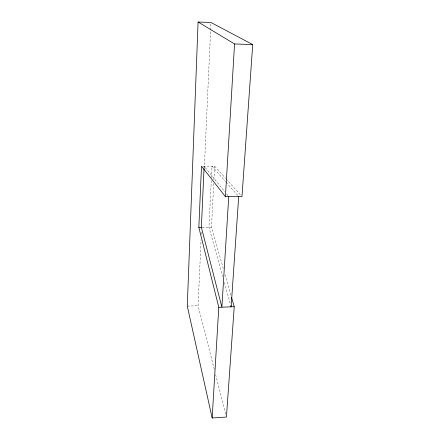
<?xml version="1.0" encoding="UTF-8"?>
<svg xmlns="http://www.w3.org/2000/svg" width="440" height="440" viewBox="0 0 440 440"><rect width="100%" height="100%" fill="white"/><g stroke="black" fill="none" stroke-linecap="round" stroke-linejoin="round"><path stroke-width="0.33" stroke-dasharray="2.2 1.65" d="M204.045 168.223L204.138 166.183L224.862 191.807M214.28 369.336L198.072 305.729L201.064 239.894M201.311 234.405L201.405 232.348M204.309 168.57L210.947 22.5M211.294 180.587L208.945 227.233L222.706 276.573M211.431 177.848L212.014 166.183L225.583 181.615M223.316 268.598L211.47 227.189L213.747 183.321M213.923 179.894L214.632 166.188L202.818 166.183M187.281 306.125L198.072 305.729M202.158 227.337L211.47 227.189M214.632 166.188L225.577 178.316M226.034 178.822L241.544 196.004M226.034 182.132L238.244 196.02M226.589 193.947L227.882 195.547M225.005 274.516L231.022 295.548M224.356 282.497L230.412 304.205M215.633 374.638L225.764 414.392"/><path stroke-width="0.66" d="M212.163 418L218.79 307.302L198.836 227.392L201.504 166.183L225.418 196.642L241.995 196.51L252.72 44.567L210.947 22.5L198.083 22L187.281 306.125L212.163 418L226.435 417.043L234.223 306.724L231.589 297.523M204.017 168.899L201.366 227.354L221.887 307.186L228.745 196.614M225.418 196.642L234.559 43.962L198.083 22M238.695 196.537L231.143 306.84L230.78 305.52M218.79 307.302L234.223 306.724M198.836 227.392L201.493 227.348M234.559 43.962L252.72 44.567"/></g></svg>
